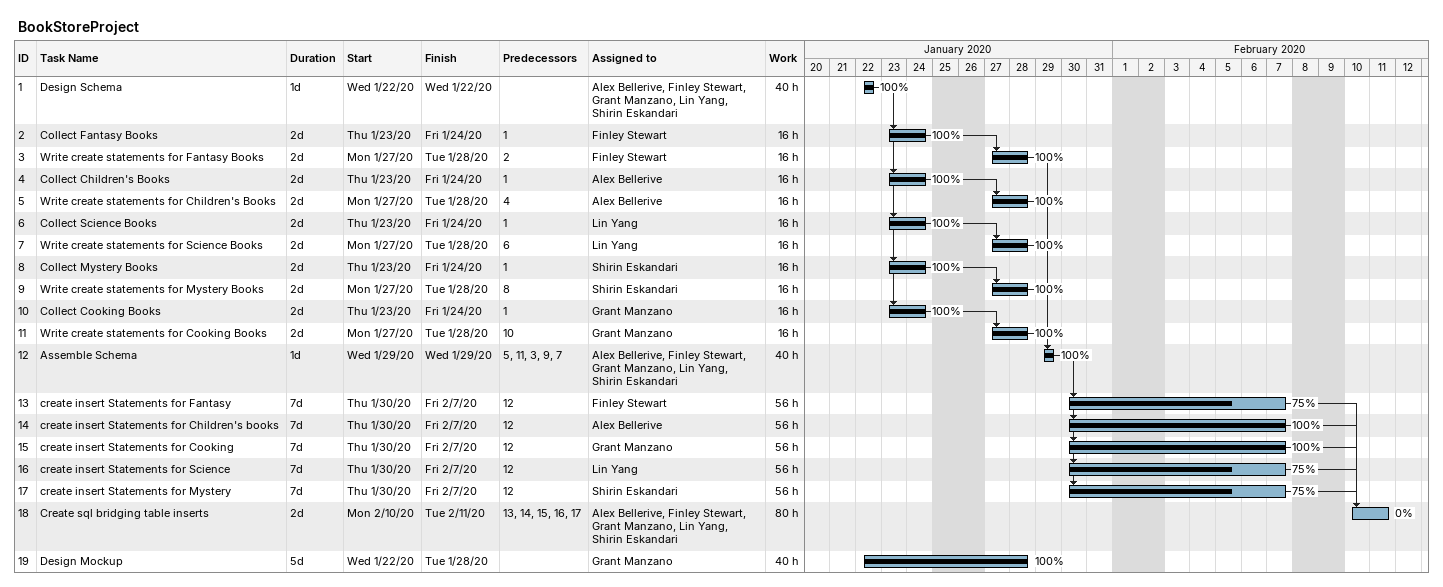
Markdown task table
BookStoreProject

| ID | Task | Duration | Start | Finish | Predecessors | Resources | % complete | Work (h) |
|---|---|---|---|---|---|---|---|---|
| 1 | Design Schema | 1d | 2020-01-22 | 2020-01-22 |  | Alex Bellerive, Finley Stewart, Grant Manzano, Lin Yang, Shirin Eskandari | 100 | 40 |
| 2 | Collect Fantasy Books | 2d | 2020-01-23 | 2020-01-24 | 1 | Finley Stewart | 100 | 16 |
| 3 | Write create statements for Fantasy Books | 2d | 2020-01-27 | 2020-01-28 | 2 | Finley Stewart | 100 | 16 |
| 4 | Collect Children's Books | 2d | 2020-01-23 | 2020-01-24 | 1 | Alex Bellerive | 100 | 16 |
| 5 | Write create statements for Children's Books | 2d | 2020-01-27 | 2020-01-28 | 4 | Alex Bellerive | 100 | 16 |
| 6 | Collect Science Books | 2d | 2020-01-23 | 2020-01-24 | 1 | Lin Yang | 100 | 16 |
| 7 | Write create statements for Science Books | 2d | 2020-01-27 | 2020-01-28 | 6 | Lin Yang | 100 | 16 |
| 8 | Collect Mystery Books | 2d | 2020-01-23 | 2020-01-24 | 1 | Shirin Eskandari | 100 | 16 |
| 9 | Write create statements for Mystery Books | 2d | 2020-01-27 | 2020-01-28 | 8 | Shirin Eskandari | 100 | 16 |
| 10 | Collect Cooking Books | 2d | 2020-01-23 | 2020-01-24 | 1 | Grant Manzano | 100 | 16 |
| 11 | Write create statements for Cooking Books | 2d | 2020-01-27 | 2020-01-28 | 10 | Grant Manzano | 100 | 16 |
| 12 | Assemble Schema | 1d | 2020-01-29 | 2020-01-29 | 5, 11, 3, 9, 7 | Alex Bellerive, Finley Stewart, Grant Manzano, Lin Yang, Shirin Eskandari | 100 | 40 |
| 13 | create insert Statements for Fantasy | 7d | 2020-01-30 | 2020-02-07 | 12 | Finley Stewart | 75 | 56 |
| 14 | create insert Statements for Children's books | 7d | 2020-01-30 | 2020-02-07 | 12 | Alex Bellerive | 100 | 56 |
| 15 | create insert Statements for Cooking | 7d | 2020-01-30 | 2020-02-07 | 12 | Grant Manzano | 100 | 56 |
| 16 | create insert Statements for Science | 7d | 2020-01-30 | 2020-02-07 | 12 | Lin Yang | 75 | 56 |
| 17 | create insert Statements for Mystery | 7d | 2020-01-30 | 2020-02-07 | 12 | Shirin Eskandari | 75 | 56 |
| 18 | Create sql bridging table inserts | 2d | 2020-02-10 | 2020-02-11 | 13, 14, 15, 16, 17 | Alex Bellerive, Finley Stewart, Grant Manzano, Lin Yang, Shirin Eskandari | 0 | 80 |
| 19 | Design Mockup | 5d | 2020-01-22 | 2020-01-28 |  | Grant Manzano | 100 | 40 |
